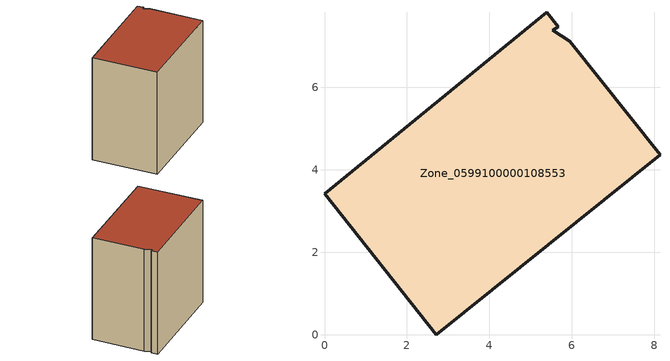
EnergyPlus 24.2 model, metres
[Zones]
Zone_0599100000108553
 floor ground (C_G): 5.54,7.39 5.95,7.12 8.14,4.37 2.72,0 0,3.43 5.39,7.83 5.67,7.48 z0
 wall outside (C_F): 2.72,0 8.14,4.37 5.95,7.12 5.54,7.39 5.67,7.48 5.39,7.83 0,3.43 2.72,0 z0:7.23
 roof outside (C_R): 5.54,7.39 5.67,7.48 5.39,7.83 0,3.43 2.72,0 8.14,4.37 5.95,7.12 z7.23
[BUILDING]
Pand.0599100000108553: North Axis=0; Terrain=City; Loads Convergence Tolerance Value=0.04; Temperature Convergence Tolerance Value=0.4; Solar Distribution=FullExterior; Maximum Number of Warmup Days=25; Minimum Number of Warmup Days=1
[Site:Location]
Rotterdam.The.Hague.AP_ZH_NLD Design_Conditions: Latitude=51.96; Longitude=4.45; Time Zone=1; Elevation=-4.5
[SITE:GROUNDTEMPERATURE:BUILDINGSURFACE]
18, 18, 18, 18, 18, 18, 18, 18, 18, 18, 18, 18
[MATERIAL] Thermal Absorptance=0.9; Solar Absorptance=0.7; Visible Absorptance=0.7
Name | Roughness | Thickness | Conductivity | Density | Specific Heat
G.TI.1946 | MediumSmooth | 0.15 | 1 | 540 | 1210
F.TI.1946 | Rough | 0.3 | 0.857143 | 1920 | 840
R.TI.1946 | MediumRough | 0.2 | 0.1 | 1500 | 1000
[CONSTRUCTION]
C_G: G.TI.1946
C_F: F.TI.1946
C_R: R.TI.1946
[ZONE]
Zone_0599100000108553: Type=1; Multiplier=1; Ceiling Height=Autocalculate; Volume=Autocalculate; Floor Area=autocalculate; Part of Total Floor Area=Yes
[ZONEINFILTRATION:DESIGNFLOWRATE]
Infil_Zone_0599100000108553: Zone or ZoneList or Space or SpaceList=Zone_0599100000108553; Schedule=AlwaysOn; Design Flow Rate Calculation Method=Flow/Area; Flow Rate per Floor Area=0.003; Constant Term Coefficient=1; Temperature Term Coefficient=0; Velocity Term Coefficient=0; Velocity Squared Term Coefficient=0
[HVACTEMPLATE:ZONE:IDEALLOADSAIRSYSTEM]
Zone_0599100000108553: Maximum Heating Supply Air Temperature=50; Minimum Cooling Supply Air Temperature=13; Maximum Heating Supply Air Humidity Ratio=0.0156; Minimum Cooling Supply Air Humidity Ratio=0.0077; Heating Limit=NoLimit; Cooling Limit=NoLimit; Dehumidification Control Type=ConstantSensibleHeatRatio; Cooling Sensible Heat Ratio=0.7; Dehumidification Setpoint=60; Humidification Control Type=None; Humidification Setpoint=30; Outdoor Air Method=None; Outdoor Air Flow Rate per Person=0.00944; Outdoor Air Flow Rate per Zone Floor Area=0; Outdoor Air Flow Rate per Zone=0; Demand Controlled Ventilation Type=None; Outdoor Air Economizer Type=NoEconomizer; Heat Recovery Type=None; Sensible Heat Recovery Effectiveness=0.7; Latent Heat Recovery Effectiveness=0.65
[ZONECONTROL:THERMOSTAT]
ThermostatControl_Zone_0599100000108553: Zone or ZoneList=Zone_0599100000108553; Control Type Schedule=DualSetpointControlType; Control 1=Thermostat_Zone_0599100000108553; Temperature Difference Between Cutout And Setpoint=0
[THERMOSTATSETPOINT:DUALSETPOINT]
Thermostat_Zone_0599100000108553: Heating Setpoint Temperature Schedule=HeatingSetpoint_Zone_0599100000108553; Cooling Setpoint Temperature Schedule=CoolingSetpoint_Zone_0599100000108553
[SCHEDULE:COMPACT]
HeatingSetpoint_Zone_0599100000108553: Through: 12/31, For: AllDays, Until: 24:00, 21
CoolingSetpoint_Zone_0599100000108553: Through: 12/31, For: AllDays, Until: 24:00, 24
DualSetpointControlType: Through: 12/31, For: AllDays, Until: 24:00, 4
AlwaysOn: Through: 12/31, For: AllDays, Until: 24:00, 1
